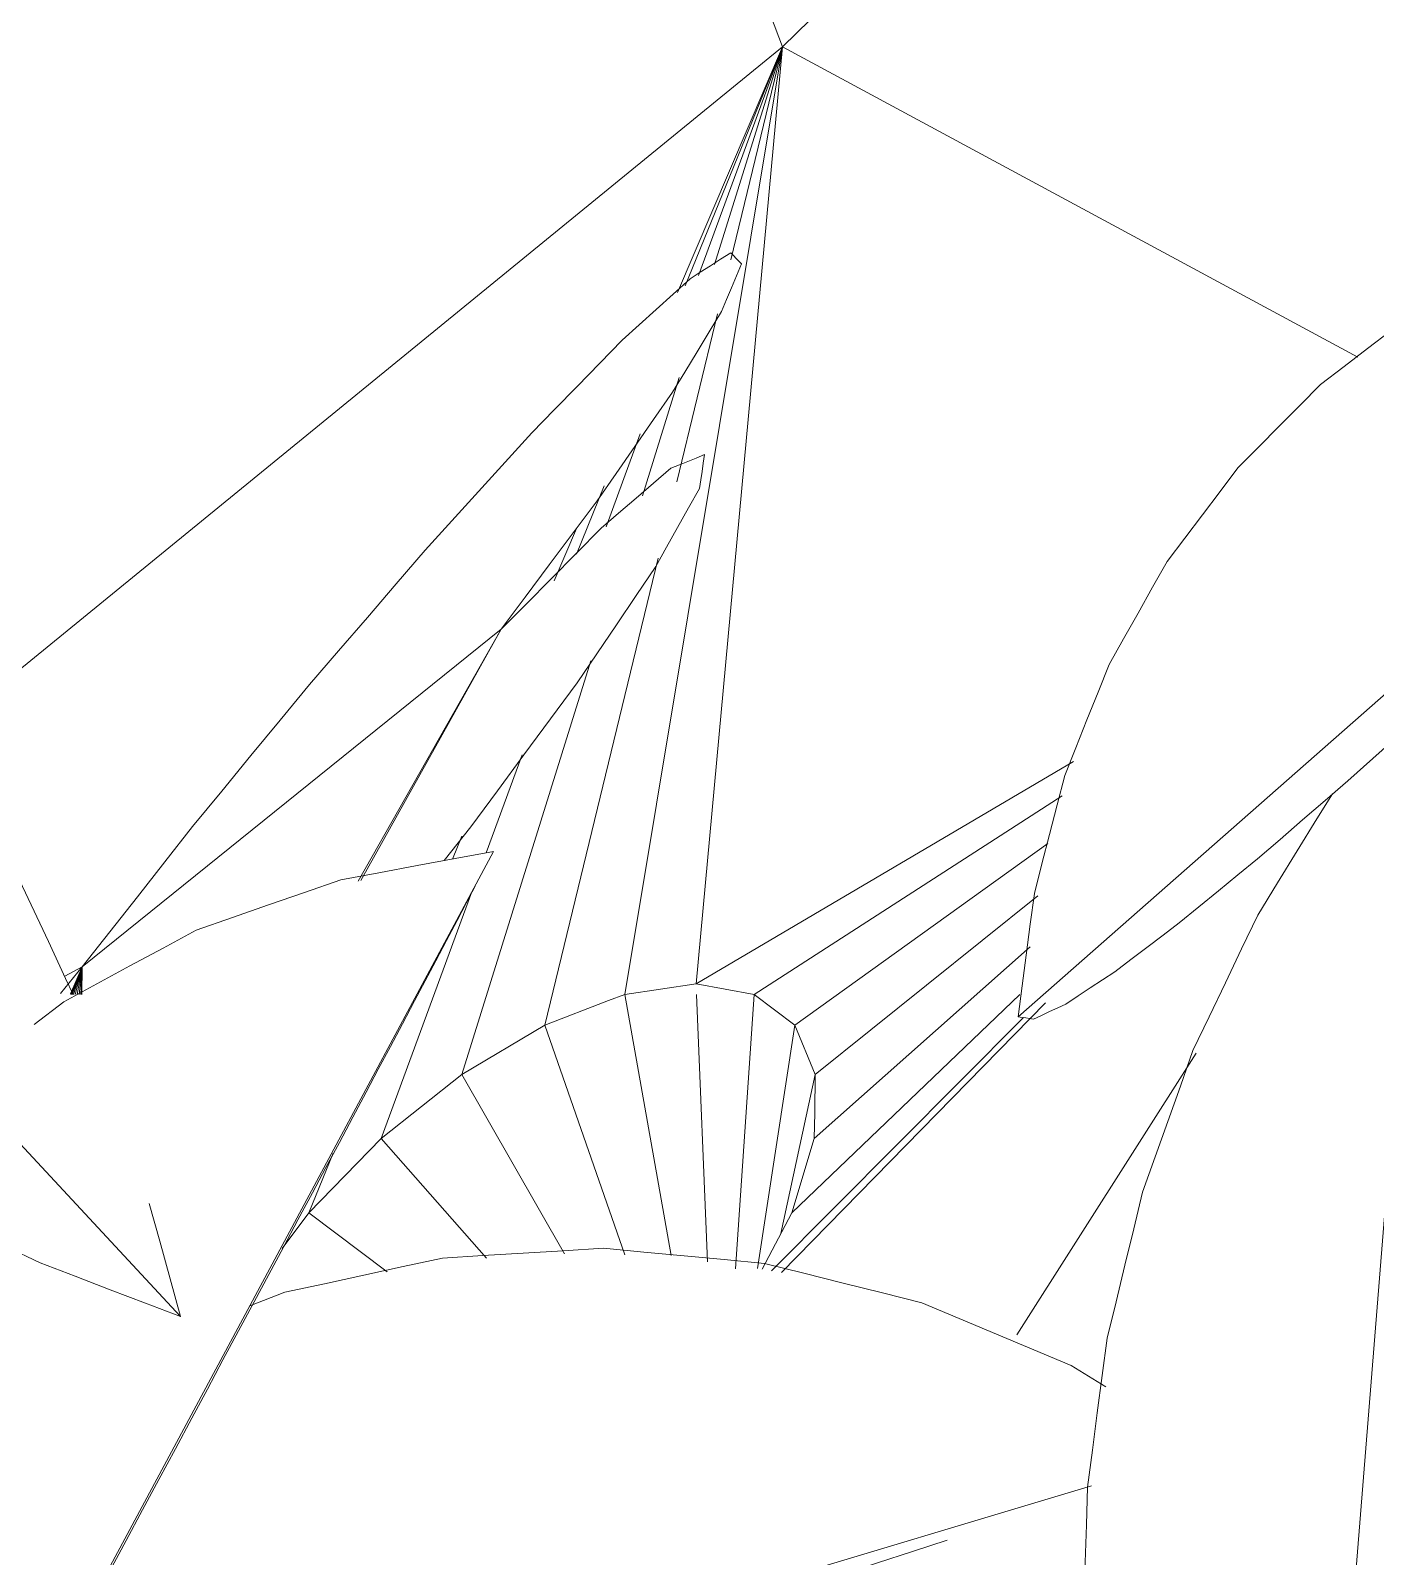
# Model space of a CAD drawing. Header units: metres. Extents: x 10.2 to 20.8, y -0.2 to 6.6.
# Drawn here: x 17.80915 to 17.8447, y 1.11078 to 1.15112 of the extents above; entities that cross this region are included whole.
import ezdxf

# ---------------------------------------------------------------- set-up
doc = ezdxf.new("R2010")
doc.units = ezdxf.units.M
doc.layers.add('Importações nas famílias', color=250, linetype='Continuous', lineweight=5)
doc.layers.add('Vegetação', color=7, linetype='Continuous', lineweight=5)

# ---------------------------------------------------------------- blocks, each defined once
blk = doc.blocks.new('Planta_pergolado_12200 - plantas pergolado_skp_Component_12-V129-Corte 3')
at = {"layer": 'Importações nas famílias'}
for p, q in [((17.814944, 1.117406), (17.815876, 1.117766)), ((17.836656, 1.115827), (17.83757, 1.115266)), ((17.837191, 1.112648), (17.808009, 1.103903)), ((17.799965, 1.101493), (17.797962, 1.100892))]:
    blk.add_line(p, q, dxfattribs=at)
at = {"layer": 'Importações nas famílias', "flags": 128}
for points in [[(17.820038, 1.118671), (17.821103, 1.118735), (17.822168, 1.118799), (17.823232, 1.118863), (17.824297, 1.118927)], [(17.824297, 1.118927), (17.825361, 1.118828), (17.826425, 1.118729), (17.827488, 1.11863), (17.828552, 1.11853)], [(17.815876, 1.117766), (17.816917, 1.117992), (17.817957, 1.118218), (17.818998, 1.118444), (17.820038, 1.118671)], [(17.828552, 1.11853), (17.82959, 1.11827), (17.830628, 1.118009), (17.831666, 1.117749), (17.832704, 1.117489)], [(17.832704, 1.117489), (17.833692, 1.117073), (17.83468, 1.116658), (17.835668, 1.116242), (17.836656, 1.115827)], [(17.833376, 1.111212), (17.832458, 1.11091), (17.83154, 1.110609), (17.830622, 1.110307), (17.829704, 1.110006)], [(17.829704, 1.110006), (17.828765, 1.109706), (17.827827, 1.109406), (17.826888, 1.109105), (17.82595, 1.108805)], [(17.82595, 1.108805), (17.825001, 1.108509), (17.824053, 1.108214), (17.823104, 1.107918), (17.822156, 1.107622)], [(17.822156, 1.107622), (17.821208, 1.107335), (17.82026, 1.107047), (17.819312, 1.106759), (17.818364, 1.106471)], [(17.818364, 1.106471), (17.817428, 1.106194), (17.816491, 1.105917), (17.815554, 1.10564), (17.814617, 1.105363)], [(17.814617, 1.105363), (17.813702, 1.105101), (17.812787, 1.104838), (17.811872, 1.104575), (17.810956, 1.104312)], [(17.797962, 1.100892), (17.798403, 1.101859), (17.798844, 1.102826), (17.799285, 1.103793), (17.799586, 1.104451)], [(17.810956, 1.104312), (17.810073, 1.104066), (17.809189, 1.103821), (17.808306, 1.103575), (17.807422, 1.103329)], [(17.799425, 1.101251), (17.798694, 1.101072), (17.797962, 1.100892)]]:
    blk.add_lwpolyline(points, dxfattribs=at)
blk = doc.blocks.new('Planta_pergolado_12200 - plantas pergolado_skp_Component_12-V130-Corte 3')
at = {"layer": 'Importações nas famílias'}
for p, q in [((17.821386, 1.129417), (17.802367, 1.093957)), ((17.809249, 1.124847), (17.810027, 1.125448)), ((17.804272, 1.120187), (17.80487, 1.120833))]:
    blk.add_line(p, q, dxfattribs=at)
at = {"layer": 'Importações nas famílias', "flags": 128}
for points in [[(17.817348, 1.128671), (17.818357, 1.128858), (17.819367, 1.129044), (17.820377, 1.12923), (17.821386, 1.129417)], [(17.813531, 1.127338), (17.814485, 1.127671), (17.815439, 1.128005), (17.816394, 1.128338), (17.817348, 1.128671)], [(17.820906, 1.128505), (17.820667, 1.128049), (17.820427, 1.127594)], [(17.820427, 1.127594), (17.820145, 1.127062), (17.819864, 1.12653), (17.819583, 1.125998), (17.819301, 1.125467)], [(17.810027, 1.125448), (17.810903, 1.12592), (17.811779, 1.126393), (17.812655, 1.126865), (17.813531, 1.127338)], [(17.819301, 1.125467), (17.818981, 1.124865), (17.818662, 1.124263), (17.818342, 1.123661), (17.818022, 1.123059)], [(17.818022, 1.123059), (17.817667, 1.122394), (17.817313, 1.121729), (17.816958, 1.121063), (17.816604, 1.120398)], [(17.816604, 1.120398), (17.816218, 1.119677), (17.815833, 1.118956), (17.815447, 1.118234), (17.815061, 1.117513)], [(17.802157, 1.11694), (17.802686, 1.117752), (17.803215, 1.118563), (17.803743, 1.119375), (17.804272, 1.120187)], [(17.815061, 1.117513), (17.814649, 1.116744), (17.814237, 1.115975), (17.813825, 1.115205), (17.813413, 1.114436)], [(17.800621, 1.11338), (17.801005, 1.11427), (17.801389, 1.11516), (17.801773, 1.11605), (17.802157, 1.11694)], [(17.813413, 1.114436), (17.812979, 1.113627), (17.812544, 1.112819), (17.81211, 1.11201), (17.811676, 1.111201)], [(17.799699, 1.109591), (17.79993, 1.110538), (17.80016, 1.111485), (17.800391, 1.112433), (17.800621, 1.11338)], [(17.811676, 1.111201), (17.811225, 1.110362), (17.810773, 1.109523), (17.810322, 1.108684), (17.80987, 1.107845)], [(17.799414, 1.105661), (17.799485, 1.106644), (17.799557, 1.107626), (17.799628, 1.108608), (17.799699, 1.109591)], [(17.80987, 1.107845), (17.809407, 1.106984), (17.808943, 1.106124), (17.808479, 1.105264), (17.808016, 1.104403)], [(17.799771, 1.101684), (17.799682, 1.102678), (17.799593, 1.103672), (17.799503, 1.104667), (17.799414, 1.105661)], [(17.800763, 1.097751), (17.800515, 1.098734), (17.800267, 1.099718), (17.800019, 1.100701), (17.799771, 1.101684)], [(17.802367, 1.093957), (17.801966, 1.094905), (17.801565, 1.095854), (17.801164, 1.096803), (17.800763, 1.097751)], [(17.803774, 1.096555), (17.803305, 1.095689), (17.802836, 1.094823), (17.802367, 1.093957)]]:
    blk.add_lwpolyline(points, dxfattribs=at)
blk = doc.blocks.new('Planta_pergolado_12200 - plantas pergolado_skp_Component_17-V132-Corte 3')
at = {"layer": 'Importações nas famílias'}
for p, q in [((17.810517, 1.126369), (17.821593, 1.135292)), ((17.817813, 1.128633), (17.821593, 1.135292)), ((17.817883, 1.128651), (17.821593, 1.135292)), ((17.820082, 1.129176), (17.820785, 1.130071)), ((17.810517, 1.126369), (17.809941, 1.12566)), ((17.810517, 1.126369), (17.810204, 1.125653)), ((17.810517, 1.126369), (17.810206, 1.125647)), ((17.810517, 1.126369), (17.810223, 1.12564)), ((17.810517, 1.126369), (17.810251, 1.12564)), ((17.810517, 1.126369), (17.810287, 1.12564)), ((17.810517, 1.126369), (17.810332, 1.12564)), ((17.810517, 1.126369), (17.810384, 1.12564)), ((17.810517, 1.126369), (17.810436, 1.12564)), ((17.810517, 1.126369), (17.81048, 1.12564)), ((17.810508, 1.12564), (17.810517, 1.126369))]:
    blk.add_line(p, q, dxfattribs=at)
at = {"layer": 'Importações nas famílias', "flags": 128}
for points in [[(17.827659, 1.145248), (17.82739, 1.145076), (17.827121, 1.144904), (17.826853, 1.144733), (17.826584, 1.144561)], [(17.827416, 1.143694), (17.827548, 1.144009), (17.827679, 1.144323), (17.827811, 1.144638), (17.827943, 1.144952)], [(17.827943, 1.144952), (17.827872, 1.145026), (17.827801, 1.1451), (17.82773, 1.145174), (17.827659, 1.145248)], [(17.826584, 1.144561), (17.826136, 1.144155), (17.825688, 1.14375), (17.82524, 1.143344), (17.824792, 1.142938)], [(17.826116, 1.141559), (17.826441, 1.142093), (17.826766, 1.142627), (17.827091, 1.14316), (17.827416, 1.143694)], [(17.824792, 1.142938), (17.824195, 1.142327), (17.823598, 1.141715), (17.823001, 1.141103), (17.822404, 1.140491)], [(17.82413, 1.138693), (17.824626, 1.13941), (17.825123, 1.140126), (17.825619, 1.140843), (17.826116, 1.141559)], [(17.822404, 1.140491), (17.821699, 1.139714), (17.820994, 1.138938), (17.820289, 1.138161), (17.819584, 1.137385)], [(17.826968, 1.139911), (17.826745, 1.13982), (17.826522, 1.13973), (17.8263, 1.139639), (17.826077, 1.139549)], [(17.82683, 1.139019), (17.826864, 1.139242), (17.826899, 1.139465), (17.826933, 1.139688), (17.826968, 1.139911)], [(17.826077, 1.139549), (17.825616, 1.139153), (17.825155, 1.138756), (17.824694, 1.13836), (17.824233, 1.137964)], [(17.825674, 1.13695), (17.825963, 1.137467), (17.826252, 1.137984), (17.826541, 1.138502), (17.82683, 1.139019)], [(17.821593, 1.135292), (17.822227, 1.136142), (17.822861, 1.136993), (17.823495, 1.137843), (17.82413, 1.138693)], [(17.824233, 1.137964), (17.823573, 1.137296), (17.822913, 1.136628), (17.822253, 1.13596), (17.821593, 1.135292)], [(17.819584, 1.137385), (17.818819, 1.136497), (17.818054, 1.135608), (17.817289, 1.13472), (17.816523, 1.133832)], [(17.8236, 1.13388), (17.824119, 1.134647), (17.824637, 1.135415), (17.825156, 1.136182), (17.825674, 1.13695)], [(17.816523, 1.133832), (17.81575, 1.132893), (17.814977, 1.131953), (17.814204, 1.131014), (17.813431, 1.130075)], [(17.820785, 1.130071), (17.821489, 1.131023), (17.822193, 1.131975), (17.822897, 1.132927), (17.8236, 1.13388)], [(17.813431, 1.130075), (17.812702, 1.129148), (17.811974, 1.128222), (17.811245, 1.127295), (17.810517, 1.126369)], [(17.810517, 1.126369), (17.810287, 1.126246), (17.810056, 1.126123)]]:
    blk.add_lwpolyline(points, dxfattribs=at)
blk = doc.blocks.new('Planta_pergolado_12200 - plantas pergolado_skp_Component_16-V133-Corte 3')
for name in ['Planta_pergolado_12200 - plantas pergolado_skp_Component_17-V132-Corte 3', 'Planta_pergolado_12200 - plantas pergolado_skp_Component_12-V130-Corte 3', 'Planta_pergolado_12200 - plantas pergolado_skp_Component_12-V129-Corte 3']:
    blk.add_blockref(name, (0, 0))
blk = doc.blocks.new('Planta_pergolado_12200 - plantas pergolado_skp_Component_12-V162-Corte 3')
at = {"layer": 'Importações nas famílias'}
blk.add_line((17.813113, 1.117125), (17.7855, 1.146866), dxfattribs=at)
at = {"layer": 'Importações nas famílias', "flags": 128}
for points in [[(17.7855, 1.146866), (17.786109, 1.14691), (17.786719, 1.146954), (17.787328, 1.146999), (17.787938, 1.147043)], [(17.787938, 1.147043), (17.788593, 1.146934), (17.789248, 1.146826), (17.789904, 1.146717), (17.790559, 1.146609)], [(17.785909, 1.143851), (17.785807, 1.144604), (17.785705, 1.145358), (17.785602, 1.146112), (17.7855, 1.146866)], [(17.790559, 1.146609), (17.791245, 1.14635), (17.791931, 1.146091), (17.792616, 1.145832), (17.793302, 1.145573)], [(17.793302, 1.145573), (17.794002, 1.14517), (17.794703, 1.144766), (17.795403, 1.144363), (17.796103, 1.14396)], [(17.786723, 1.140828), (17.78652, 1.141584), (17.786316, 1.142339), (17.786113, 1.143095), (17.785909, 1.143851)], [(17.796103, 1.14396), (17.796801, 1.143422), (17.797499, 1.142884), (17.798197, 1.142345), (17.798896, 1.141807)], [(17.798896, 1.141807), (17.799575, 1.141147), (17.800255, 1.140487), (17.800935, 1.139826), (17.801615, 1.139166)], [(17.787933, 1.137831), (17.787631, 1.13858), (17.787328, 1.139329), (17.787026, 1.140079), (17.786723, 1.140828)], [(17.801615, 1.139166), (17.80226, 1.138399), (17.802906, 1.137632), (17.803551, 1.136865), (17.804196, 1.136098)], [(17.789525, 1.134892), (17.789127, 1.135627), (17.788729, 1.136361), (17.788331, 1.137096), (17.787933, 1.137831)], [(17.804196, 1.136098), (17.804792, 1.135242), (17.805388, 1.134387), (17.805984, 1.133531), (17.80658, 1.132675)], [(17.791481, 1.132045), (17.790992, 1.132757), (17.790503, 1.133469), (17.790014, 1.134181), (17.789525, 1.134892)], [(17.80658, 1.132675), (17.807113, 1.131751), (17.807645, 1.130826), (17.808178, 1.129902), (17.80871, 1.128978)], [(17.79378, 1.129322), (17.793205, 1.130003), (17.79263, 1.130684), (17.792056, 1.131365), (17.791481, 1.132045)], [(17.796396, 1.126752), (17.795742, 1.127394), (17.795088, 1.128037), (17.794434, 1.128679), (17.79378, 1.129322)], [(17.80871, 1.128978), (17.809166, 1.128006), (17.809623, 1.127035), (17.810079, 1.126063), (17.810278, 1.12564)], [(17.7993, 1.124363), (17.798574, 1.12496), (17.797848, 1.125558), (17.797122, 1.126155), (17.796396, 1.126752)], [(17.80246, 1.122184), (17.80167, 1.122729), (17.80088, 1.123274), (17.80009, 1.123818), (17.7993, 1.124363)], [(17.805841, 1.120237), (17.804996, 1.120723), (17.804151, 1.12121), (17.803306, 1.121697), (17.80246, 1.122184)], [(17.809405, 1.118544), (17.808514, 1.118967), (17.807623, 1.11939), (17.806732, 1.119814), (17.805841, 1.120237)], [(17.81229, 1.120114), (17.812564, 1.119117), (17.812839, 1.118121), (17.813113, 1.117125)], [(17.813113, 1.117125), (17.812186, 1.11748), (17.811259, 1.117834), (17.810332, 1.118189), (17.809405, 1.118544)]]:
    blk.add_lwpolyline(points, dxfattribs=at)
blk = doc.blocks.new('Planta_pergolado_12200 - plantas pergolado_skp_Component_16-V164-Corte 3')
blk.add_blockref('Planta_pergolado_12200 - plantas pergolado_skp_Component_12-V162-Corte 3', (0, 0))
blk = doc.blocks.new('Planta_pergolado_12200 - plantas pergolado_skp_Component_12-V82-Corte 3')
at = {"layer": 'Importações nas famílias'}
blk.add_line((17.854673, 0.790909), (17.880921, 0.814013), dxfattribs=at)
at = {"layer": 'Importações nas famílias', "flags": 128}
for points in [[(17.874075, 0.813284), (17.874915, 0.81342), (17.875754, 0.813557), (17.876593, 0.813694), (17.877433, 0.813831)], [(17.877433, 0.813831), (17.878305, 0.813876), (17.879177, 0.813922), (17.880049, 0.813967), (17.880921, 0.814013)], [(17.880921, 0.814013), (17.880181, 0.813257), (17.87944, 0.812502), (17.8787, 0.811746), (17.87796, 0.81099)], [(17.870885, 0.812377), (17.871683, 0.812604), (17.87248, 0.81283), (17.873278, 0.813057), (17.874075, 0.813284)], [(17.867899, 0.811122), (17.868645, 0.811436), (17.869392, 0.81175), (17.870139, 0.812063), (17.870885, 0.812377)], [(17.865148, 0.809531), (17.865836, 0.809929), (17.866524, 0.810327), (17.867211, 0.810724), (17.867899, 0.811122)], [(17.87796, 0.81099), (17.8772, 0.810232), (17.87644, 0.809475), (17.87568, 0.808717), (17.874919, 0.807959)], [(17.862665, 0.807623), (17.863286, 0.8081), (17.863907, 0.808577), (17.864528, 0.809054), (17.865148, 0.809531)], [(17.874919, 0.807959), (17.874157, 0.807217), (17.873395, 0.806475), (17.872633, 0.805733), (17.871871, 0.804991)], [(17.860476, 0.805419), (17.861024, 0.80597), (17.861571, 0.806521), (17.862118, 0.807072), (17.862665, 0.807623)], [(17.858607, 0.802943), (17.859074, 0.803562), (17.859542, 0.804181), (17.860009, 0.8048), (17.860476, 0.805419)], [(17.871871, 0.804991), (17.871125, 0.804282), (17.870379, 0.803573), (17.869633, 0.802865), (17.868886, 0.802156)], [(17.857076, 0.800222), (17.857459, 0.800902), (17.857841, 0.801582), (17.858224, 0.802263), (17.858607, 0.802943)], [(17.868886, 0.802156), (17.868174, 0.801496), (17.867461, 0.800837), (17.866748, 0.800178), (17.866035, 0.799519)], [(17.855903, 0.797288), (17.856196, 0.798021), (17.85649, 0.798755), (17.856783, 0.799489), (17.857076, 0.800222)], [(17.866035, 0.799519), (17.865372, 0.798925), (17.86471, 0.798331), (17.864047, 0.797737), (17.863384, 0.797143)], [(17.855099, 0.794172), (17.8553, 0.794951), (17.855501, 0.79573), (17.855702, 0.796509), (17.855903, 0.797288)], [(17.863384, 0.797143), (17.862787, 0.796628), (17.86219, 0.796113), (17.861593, 0.795599), (17.860996, 0.795084)], [(17.860996, 0.795084), (17.860479, 0.79466), (17.859962, 0.794237), (17.859444, 0.793813), (17.858927, 0.793389)], [(17.854673, 0.790909), (17.85478, 0.791725), (17.854886, 0.792541), (17.854992, 0.793356), (17.855099, 0.794172)], [(17.858927, 0.793389), (17.858502, 0.793067), (17.858076, 0.792744), (17.857651, 0.792422), (17.857225, 0.7921)], [(17.857225, 0.7921), (17.856901, 0.791886), (17.856578, 0.791672), (17.856254, 0.791458), (17.85593, 0.791245)], [(17.85593, 0.791245), (17.855716, 0.791145), (17.855502, 0.791045), (17.855287, 0.790945), (17.855073, 0.790845)], [(17.855073, 0.790845), (17.854973, 0.790861), (17.854873, 0.790877), (17.854773, 0.790893), (17.854673, 0.790909)]]:
    blk.add_lwpolyline(points, dxfattribs=at)
blk = doc.blocks.new('Planta_pergolado_12200 - plantas pergolado_skp_Component_12-V159-Corte 3')
at = {"layer": 'Importações nas famílias'}
blk.add_line((17.764997, 1.089872), (17.768465, 1.133156), dxfattribs=at)
at = {"layer": 'Importações nas famílias', "flags": 128}
for points in [[(17.76405, 1.127739), (17.76457, 1.128586), (17.765091, 1.129433), (17.765611, 1.130279), (17.766021, 1.130947)], [(17.762334, 1.124154), (17.762763, 1.12505), (17.763192, 1.125947), (17.763621, 1.126843), (17.76405, 1.127739)], [(17.761001, 1.12041), (17.761334, 1.121346), (17.761667, 1.122282), (17.762001, 1.123218), (17.762334, 1.124154)], [(17.760068, 1.116548), (17.760301, 1.117513), (17.760535, 1.118479), (17.760768, 1.119444), (17.761001, 1.12041)], [(17.759544, 1.112611), (17.759675, 1.113595), (17.759806, 1.114579), (17.759937, 1.115563), (17.760068, 1.116548)], [(17.759435, 1.108644), (17.759462, 1.109636), (17.759489, 1.110627), (17.759517, 1.111619), (17.759544, 1.112611)]]:
    blk.add_lwpolyline(points, dxfattribs=at)
blk = doc.blocks.new('Planta_pergolado_12200 - plantas pergolado_skp_Component_16-V184-Corte 3')
for name, p in [('Planta_pergolado_12200 - plantas pergolado_skp_Component_12-V82-Corte 3', (-0.019417, 0.33414)), ('Planta_pergolado_12200 - plantas pergolado_skp_Component_12-V159-Corte 3', (0.07754, 0))]:
    blk.add_blockref(name, p)
blk = doc.blocks.new('Planta_pergolado_12200 - plantas pergolado_skp_-3067425-Corte 3')
for name in ['Planta_pergolado_12200 - plantas pergolado_skp_Component_16-V184-Corte 3', 'Planta_pergolado_12200 - plantas pergolado_skp_Component_16-V164-Corte 3', 'Planta_pergolado_12200 - plantas pergolado_skp_Component_16-V133-Corte 3']:
    blk.add_blockref(name, (0, 0))
blk = doc.blocks.new('Planta_pergolado_12200 - plantas pergolado_skp_-3067432-Corte 3')
blk.add_blockref('Planta_pergolado_12200 - plantas pergolado_skp_-3067425-Corte 3', (0, 0))
blk = doc.blocks.new('Planta_pergolado_12200 - plantas pergolado_skp_Component_17-V709-Corte 3')
at = {"layer": 'Importações nas famílias'}
for p, q in [((17.806639, 1.132413), (17.829025, 1.150694)), ((17.824856, 1.12564), (17.829025, 1.150694)), ((17.829025, 1.150694), (17.826248, 1.144201)), ((17.826457, 1.144369), (17.829025, 1.150694)), ((17.826744, 1.125918), (17.829025, 1.150694)), ((17.826804, 1.144648), (17.829025, 1.150694)), ((17.829025, 1.150694), (17.827228, 1.144935)), ((17.829025, 1.150694), (17.827656, 1.145058)), ((17.844232, 1.14249), (17.829025, 1.150694)), ((17.827311, 1.143637), (17.826232, 1.139194)), ((17.826296, 1.141949), (17.825321, 1.138824)), ((17.824362, 1.138004), (17.825265, 1.140461)), ((17.823579, 1.137282), (17.824311, 1.139084)), ((17.823579, 1.137961), (17.822987, 1.136576)), ((17.825741, 1.137171), (17.822743, 1.124824)), ((17.82396, 1.134462), (17.820548, 1.123526)), ((17.821194, 1.129381), (17.822147, 1.131975)), ((17.826744, 1.125918), (17.836714, 1.131799)), ((17.836416, 1.130888), (17.828277, 1.125639)), ((17.820304, 1.129217), (17.820551, 1.129826)), ((17.836037, 1.129629), (17.829351, 1.124824)), ((17.818421, 1.121834), (17.820817, 1.128355)), ((17.835771, 1.128249), (17.829893, 1.123526)), ((17.835573, 1.126899), (17.829866, 1.121834)), ((17.824431, 1.125475), (17.824856, 1.125639)), ((17.824856, 1.125639), (17.826744, 1.125918)), ((17.824856, 1.125639), (17.82608, 1.118735)), ((17.826744, 1.125918), (17.828277, 1.125639)), ((17.827046, 1.118573), (17.826755, 1.12564)), ((17.827785, 1.118388), (17.828277, 1.125639)), ((17.828277, 1.125639), (17.829351, 1.124824)), ((17.835302, 1.12564), (17.829273, 1.119864)), ((17.824431, 1.125475), (17.822743, 1.124824)), ((17.835979, 1.125413), (17.829002, 1.118288)), ((17.822743, 1.124824), (17.820548, 1.123526)), ((17.824862, 1.118755), (17.822743, 1.124824)), ((17.828362, 1.118397), (17.829351, 1.124824)), ((17.835391, 1.125033), (17.828732, 1.118334)), ((17.829351, 1.124824), (17.829893, 1.123526)), ((17.839957, 1.124084), (17.835218, 1.116641)), ((17.820548, 1.123526), (17.818421, 1.121834)), ((17.823266, 1.118781), (17.820548, 1.123526)), ((17.829893, 1.123526), (17.828982, 1.119316)), ((17.829893, 1.123526), (17.829877, 1.122512)), ((17.829877, 1.122512), (17.829866, 1.121834)), ((17.818421, 1.121834), (17.816507, 1.119864)), ((17.821202, 1.118666), (17.818421, 1.121834)), ((17.829866, 1.121834), (17.829273, 1.119864)), ((17.816507, 1.119864), (17.817147, 1.121442)), ((17.816507, 1.119864), (17.815805, 1.118921)), ((17.818573, 1.118303), (17.816507, 1.119864)), ((17.829273, 1.119864), (17.828484, 1.118376))]:
    blk.add_line(p, q, dxfattribs=at)
at = {"layer": 'Importações nas famílias', "flags": 128}
for points in [[(17.829025, 1.150694), (17.830116, 1.151761), (17.831207, 1.152828), (17.832298, 1.153895), (17.833389, 1.154962)], [(17.827743, 1.154046), (17.828064, 1.153208), (17.828384, 1.15237), (17.828705, 1.151532), (17.829025, 1.150694)]]:
    blk.add_lwpolyline(points, dxfattribs=at)
blk = doc.blocks.new('Planta_pergolado_12200 - plantas pergolado_skp_Component_16-V710-Corte 3')
blk.add_blockref('Planta_pergolado_12200 - plantas pergolado_skp_Component_17-V709-Corte 3', (0, 0))
blk = doc.blocks.new('Planta_pergolado_12200 - plantas pergolado_skp_-V719-Corte 3')
blk.add_blockref('Planta_pergolado_12200 - plantas pergolado_skp_Component_16-V710-Corte 3', (0, 0))
blk = doc.blocks.new('Planta_pergolado_12200 - plantas pergolado_skp_-3067436-Corte 3')
blk.add_blockref('Planta_pergolado_12200 - plantas pergolado_skp_-V719-Corte 3', (0, 0))
blk = doc.blocks.new('Planta_pergolado_12200 - plantas pergolado_skp_-3067443-Corte 3')
blk.add_blockref('Planta_pergolado_12200 - plantas pergolado_skp_-3067436-Corte 3', (0, 0))
blk = doc.blocks.new('Planta_pergolado_12200 - Planta_pergolado_12200-3075656-Corte 3')
for name in ['Planta_pergolado_12200 - plantas pergolado_skp_-3067443-Corte 3', 'Planta_pergolado_12200 - plantas pergolado_skp_-3067432-Corte 3']:
    blk.add_blockref(name, (0, 0))

msp = doc.modelspace()

# ---------------------------------------------------------------- block references
at = {"layer": 'Vegetação', "color": 250}
msp.add_blockref('Planta_pergolado_12200 - Planta_pergolado_12200-3075656-Corte 3', (0, 0), dxfattribs=at)

doc.saveas('drawing.dxf')
